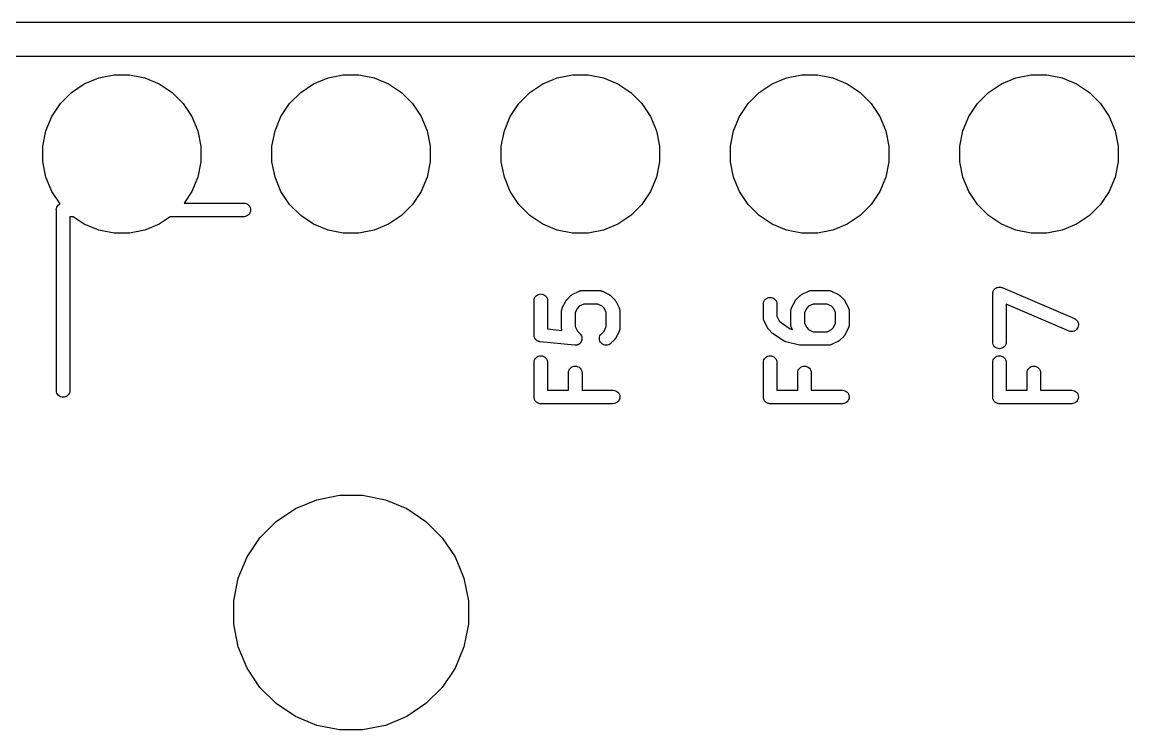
# Model space of a CAD drawing. Extents: x -0.6 to 16.4, y -5.6 to -1.9.
# Drawn here: x 0.2065 to 0.6892, y -3.7637 to -3.455 of the extents above; entities that cross this region are included whole.
import ezdxf

# ---------------------------------------------------------------- set-up
doc = ezdxf.new("R2010")
doc.units = 0
doc.header["$MEASUREMENT"] = 0
doc.layers.add('BLACK', color=7, linetype='CONTINUOUS')

msp = doc.modelspace()

# ---------------------------------------------------------------- linework, layer by layer
at = {"layer": 'BLACK', "linetype": 'CONTINUOUS'}
for p, q in [((-0.199632, -3.455), (1.09963, -3.455)), ((1.0925, -3.47), (-0.1925, -3.47)), ((0.233658, -3.48193), (0.239937, -3.47933)), ((0.239937, -3.47933), (0.246602, -3.478)), ((0.246602, -3.478), (0.253398, -3.478)), ((0.253398, -3.478), (0.260063, -3.47933)), ((0.260063, -3.47933), (0.266342, -3.48193)), ((0.333658, -3.48193), (0.339937, -3.47933)), ((0.339937, -3.47933), (0.346602, -3.478)), ((0.346602, -3.478), (0.353398, -3.478)), ((0.353398, -3.478), (0.360063, -3.47933)), ((0.360063, -3.47933), (0.366342, -3.48193)), ((0.433658, -3.48193), (0.439937, -3.47933)), ((0.439937, -3.47933), (0.446602, -3.478)), ((0.446602, -3.478), (0.453398, -3.478)), ((0.453398, -3.478), (0.460063, -3.47933)), ((0.460063, -3.47933), (0.466342, -3.48193)), ((0.533658, -3.48193), (0.539937, -3.47933)), ((0.539937, -3.47933), (0.546602, -3.478)), ((0.546602, -3.478), (0.553398, -3.478)), ((0.553398, -3.478), (0.560063, -3.47933)), ((0.560063, -3.47933), (0.566342, -3.48193)), ((0.633658, -3.48193), (0.639937, -3.47933)), ((0.639937, -3.47933), (0.646602, -3.478)), ((0.646602, -3.478), (0.653398, -3.478)), ((0.653398, -3.478), (0.660063, -3.47933)), ((0.660063, -3.47933), (0.666342, -3.48193)), ((0.228008, -3.4857), (0.233658, -3.48193)), ((0.266342, -3.48193), (0.271992, -3.4857)), ((0.328008, -3.4857), (0.333658, -3.48193)), ((0.366342, -3.48193), (0.371992, -3.4857)), ((0.428008, -3.4857), (0.433658, -3.48193)), ((0.466342, -3.48193), (0.471992, -3.4857)), ((0.528008, -3.4857), (0.533658, -3.48193)), ((0.566342, -3.48193), (0.571992, -3.4857)), ((0.628008, -3.4857), (0.633658, -3.48193)), ((0.666342, -3.48193), (0.671992, -3.4857)), ((0.223202, -3.49051), (0.228008, -3.4857)), ((0.271992, -3.4857), (0.276798, -3.49051)), ((0.323202, -3.49051), (0.328008, -3.4857)), ((0.371992, -3.4857), (0.376798, -3.49051)), ((0.423202, -3.49051), (0.428008, -3.4857)), ((0.471992, -3.4857), (0.476798, -3.49051)), ((0.523202, -3.49051), (0.528008, -3.4857)), ((0.571992, -3.4857), (0.576798, -3.49051)), ((0.623202, -3.49051), (0.628008, -3.4857)), ((0.671992, -3.4857), (0.676798, -3.49051)), ((0.219426, -3.49616), (0.223202, -3.49051)), ((0.276798, -3.49051), (0.280574, -3.49616)), ((0.319426, -3.49616), (0.323202, -3.49051)), ((0.376798, -3.49051), (0.380574, -3.49616)), ((0.419426, -3.49616), (0.423202, -3.49051)), ((0.476798, -3.49051), (0.480574, -3.49616)), ((0.519426, -3.49616), (0.523202, -3.49051)), ((0.576798, -3.49051), (0.580574, -3.49616)), ((0.619426, -3.49616), (0.623202, -3.49051)), ((0.676798, -3.49051), (0.680574, -3.49616)), ((0.216826, -3.50244), (0.219426, -3.49616)), ((0.280574, -3.49616), (0.283174, -3.50244)), ((0.316826, -3.50244), (0.319426, -3.49616)), ((0.380574, -3.49616), (0.383174, -3.50244)), ((0.416826, -3.50244), (0.419426, -3.49616)), ((0.480574, -3.49616), (0.483174, -3.50244)), ((0.516826, -3.50244), (0.519426, -3.49616)), ((0.580574, -3.49616), (0.583174, -3.50244)), ((0.616826, -3.50244), (0.619426, -3.49616)), ((0.680574, -3.49616), (0.683174, -3.50244)), ((0.2155, -3.5091), (0.216826, -3.50244)), ((0.283174, -3.50244), (0.2845, -3.5091)), ((0.3155, -3.5091), (0.316826, -3.50244)), ((0.383174, -3.50244), (0.3845, -3.5091)), ((0.4155, -3.5091), (0.416826, -3.50244)), ((0.483174, -3.50244), (0.4845, -3.5091)), ((0.5155, -3.5091), (0.516826, -3.50244)), ((0.583174, -3.50244), (0.5845, -3.5091)), ((0.6155, -3.5091), (0.616826, -3.50244)), ((0.683174, -3.50244), (0.6845, -3.5091)), ((0.2155, -3.5159), (0.2155, -3.5091)), ((0.2845, -3.5091), (0.2845, -3.5159)), ((0.3155, -3.5159), (0.3155, -3.5091)), ((0.3845, -3.5091), (0.3845, -3.5159)), ((0.4155, -3.5159), (0.4155, -3.5091)), ((0.4845, -3.5091), (0.4845, -3.5159)), ((0.5155, -3.5159), (0.5155, -3.5091)), ((0.5845, -3.5091), (0.5845, -3.5159)), ((0.6155, -3.5159), (0.6155, -3.5091)), ((0.6845, -3.5091), (0.6845, -3.5159)), ((0.216826, -3.52256), (0.2155, -3.5159)), ((0.2845, -3.5159), (0.283174, -3.52256)), ((0.316826, -3.52256), (0.3155, -3.5159)), ((0.3845, -3.5159), (0.383174, -3.52256)), ((0.416826, -3.52256), (0.4155, -3.5159)), ((0.4845, -3.5159), (0.483174, -3.52256)), ((0.516826, -3.52256), (0.5155, -3.5159)), ((0.5845, -3.5159), (0.583174, -3.52256)), ((0.616826, -3.52256), (0.6155, -3.5159)), ((0.6845, -3.5159), (0.683174, -3.52256)), ((0.219426, -3.52884), (0.216826, -3.52256)), ((0.283174, -3.52256), (0.280574, -3.52884)), ((0.319426, -3.52884), (0.316826, -3.52256)), ((0.383174, -3.52256), (0.380574, -3.52884)), ((0.419426, -3.52884), (0.416826, -3.52256)), ((0.483174, -3.52256), (0.480574, -3.52884)), ((0.519426, -3.52884), (0.516826, -3.52256)), ((0.583174, -3.52256), (0.580574, -3.52884)), ((0.619426, -3.52884), (0.616826, -3.52256)), ((0.683174, -3.52256), (0.680574, -3.52884)), ((0.223061, -3.53428), (0.219426, -3.52884)), ((0.280574, -3.52884), (0.277156, -3.53396)), ((0.323202, -3.53449), (0.319426, -3.52884)), ((0.380574, -3.52884), (0.376798, -3.53449)), ((0.423202, -3.53449), (0.419426, -3.52884)), ((0.480574, -3.52884), (0.476798, -3.53449)), ((0.523202, -3.53449), (0.519426, -3.52884)), ((0.580574, -3.52884), (0.576798, -3.53449)), ((0.623202, -3.53449), (0.619426, -3.52884)), ((0.680574, -3.52884), (0.676798, -3.53449)), ((0.221442, -3.53691), (0.221499, -3.53633)), ((0.221457, -3.53705), (0.221442, -3.53691)), ((0.221457, -3.61579), (0.221457, -3.53705)), ((0.221499, -3.53633), (0.221668, -3.53577)), ((0.221668, -3.53577), (0.221942, -3.53526)), ((0.221942, -3.53526), (0.222311, -3.53481)), ((0.222311, -3.53481), (0.222761, -3.53444)), ((0.222761, -3.53444), (0.223061, -3.53428)), ((0.277156, -3.53396), (0.303294, -3.53396)), ((0.303294, -3.53396), (0.303728, -3.534)), ((0.303728, -3.534), (0.304285, -3.53417)), ((0.304285, -3.53417), (0.304798, -3.53444)), ((0.304798, -3.53444), (0.305248, -3.53481)), ((0.305248, -3.53481), (0.305617, -3.53526)), ((0.305617, -3.53526), (0.305891, -3.53577)), ((0.305891, -3.53577), (0.30606, -3.53633)), ((0.30606, -3.53749), (0.305891, -3.53804)), ((0.30606, -3.53633), (0.306117, -3.53691)), ((0.306117, -3.53691), (0.30606, -3.53749)), ((0.328008, -3.5393), (0.323202, -3.53449)), ((0.376798, -3.53449), (0.371992, -3.5393)), ((0.428008, -3.5393), (0.423202, -3.53449)), ((0.476798, -3.53449), (0.471992, -3.5393)), ((0.528008, -3.5393), (0.523202, -3.53449)), ((0.576798, -3.53449), (0.571992, -3.5393)), ((0.628008, -3.5393), (0.623202, -3.53449)), ((0.676798, -3.53449), (0.671992, -3.5393)), ((0.228852, -3.53986), (0.227362, -3.53986)), ((0.227362, -3.53986), (0.227362, -3.61579)), ((0.233658, -3.54307), (0.228852, -3.53986)), ((0.271148, -3.53986), (0.266342, -3.54307)), ((0.303294, -3.53986), (0.271148, -3.53986)), ((0.303728, -3.53982), (0.303294, -3.53986)), ((0.304285, -3.53965), (0.303728, -3.53982)), ((0.304798, -3.53938), (0.304285, -3.53965)), ((0.305248, -3.53901), (0.304798, -3.53938)), ((0.305617, -3.53856), (0.305248, -3.53901)), ((0.305891, -3.53804), (0.305617, -3.53856)), ((0.333658, -3.54307), (0.328008, -3.5393)), ((0.371992, -3.5393), (0.366342, -3.54307)), ((0.433658, -3.54307), (0.428008, -3.5393)), ((0.471992, -3.5393), (0.466342, -3.54307)), ((0.533658, -3.54307), (0.528008, -3.5393)), ((0.571992, -3.5393), (0.566342, -3.54307)), ((0.633658, -3.54307), (0.628008, -3.5393)), ((0.671992, -3.5393), (0.666342, -3.54307)), ((0.239937, -3.54567), (0.233658, -3.54307)), ((0.246602, -3.547), (0.239937, -3.54567)), ((0.253398, -3.547), (0.246602, -3.547)), ((0.260063, -3.54567), (0.253398, -3.547)), ((0.266342, -3.54307), (0.260063, -3.54567)), ((0.339937, -3.54567), (0.333658, -3.54307)), ((0.346602, -3.547), (0.339937, -3.54567)), ((0.353398, -3.547), (0.346602, -3.547)), ((0.360063, -3.54567), (0.353398, -3.547)), ((0.366342, -3.54307), (0.360063, -3.54567)), ((0.439937, -3.54567), (0.433658, -3.54307)), ((0.446602, -3.547), (0.439937, -3.54567)), ((0.453398, -3.547), (0.446602, -3.547)), ((0.460063, -3.54567), (0.453398, -3.547)), ((0.466342, -3.54307), (0.460063, -3.54567)), ((0.539937, -3.54567), (0.533658, -3.54307)), ((0.546602, -3.547), (0.539937, -3.54567)), ((0.553398, -3.547), (0.546602, -3.547)), ((0.560063, -3.54567), (0.553398, -3.547)), ((0.566342, -3.54307), (0.560063, -3.54567)), ((0.639937, -3.54567), (0.633658, -3.54307)), ((0.646602, -3.547), (0.639937, -3.54567)), ((0.653398, -3.547), (0.646602, -3.547)), ((0.660063, -3.54567), (0.653398, -3.547)), ((0.666342, -3.54307), (0.660063, -3.54567)), ((0.630327, -3.57182), (0.630507, -3.57161)), ((0.630507, -3.57161), (0.630686, -3.57139)), ((0.630686, -3.57139), (0.630694, -3.57139)), ((0.630694, -3.57139), (0.630701, -3.57138)), ((0.630701, -3.57138), (0.630921, -3.5712)), ((0.630921, -3.5712), (0.631135, -3.57103)), ((0.631135, -3.57103), (0.631144, -3.57103)), ((0.631144, -3.57103), (0.631153, -3.57102)), ((0.631153, -3.57102), (0.631401, -3.57089)), ((0.631401, -3.57089), (0.631646, -3.57077)), ((0.631646, -3.57077), (0.631656, -3.57076)), ((0.631656, -3.57076), (0.631665, -3.57076)), ((0.631665, -3.57076), (0.63193, -3.57068)), ((0.63193, -3.57068), (0.632199, -3.5706)), ((0.632199, -3.5706), (0.632209, -3.5706)), ((0.632209, -3.5706), (0.632219, -3.5706)), ((0.632219, -3.5706), (0.632494, -3.57058)), ((0.632494, -3.57058), (0.632773, -3.57055)), ((0.632773, -3.57055), (0.632783, -3.57055)), ((0.632783, -3.57055), (0.632793, -3.57055)), ((0.632793, -3.57055), (0.633073, -3.57058)), ((0.633073, -3.57058), (0.633346, -3.57061)), ((0.633346, -3.57061), (0.633356, -3.57061)), ((0.633356, -3.57061), (0.633366, -3.57061)), ((0.633366, -3.57061), (0.633631, -3.5707)), ((0.633631, -3.5707), (0.633896, -3.57078)), ((0.633896, -3.57078), (0.633905, -3.57079)), ((0.633905, -3.57079), (0.633915, -3.57079)), ((0.633915, -3.57079), (0.665411, -3.58429)), ((0.429799, -3.5765), (0.4298, -3.57646)), ((0.429799, -3.5915), (0.429799, -3.5765)), ((0.4298, -3.57646), (0.429864, -3.57589)), ((0.429864, -3.57589), (0.430038, -3.57534)), ((0.430038, -3.57534), (0.430316, -3.57483)), ((0.430316, -3.57483), (0.430686, -3.57439)), ((0.430686, -3.57439), (0.431135, -3.57403)), ((0.431135, -3.57403), (0.431646, -3.57376)), ((0.431646, -3.57376), (0.432199, -3.5736)), ((0.432199, -3.5736), (0.432773, -3.57355)), ((0.432773, -3.57355), (0.433346, -3.57361)), ((0.433346, -3.57361), (0.433896, -3.57378)), ((0.433896, -3.57378), (0.434403, -3.57405)), ((0.434403, -3.57405), (0.434847, -3.57442)), ((0.434847, -3.57442), (0.435212, -3.57487)), ((0.435212, -3.57487), (0.435482, -3.57538)), ((0.435482, -3.57538), (0.435649, -3.57593)), ((0.435649, -3.57593), (0.435705, -3.5765)), ((0.435705, -3.5765), (0.435705, -3.58883)), ((0.443718, -3.57651), (0.443797, -3.57636)), ((0.443797, -3.57636), (0.443875, -3.57626)), ((0.443875, -3.57626), (0.443942, -3.57616)), ((0.443942, -3.57616), (0.444057, -3.57604)), ((0.444057, -3.57604), (0.444163, -3.57591)), ((0.444163, -3.57591), (0.445662, -3.57441)), ((0.445662, -3.57441), (0.445692, -3.57439)), ((0.445692, -3.57439), (0.445821, -3.57428)), ((0.445821, -3.57428), (0.445942, -3.57417)), ((0.445942, -3.57417), (0.446046, -3.5741)), ((0.446046, -3.5741), (0.446142, -3.57403)), ((0.446142, -3.57403), (0.446289, -3.57395)), ((0.446289, -3.57395), (0.44643, -3.57386)), ((0.44643, -3.57386), (0.449429, -3.57236)), ((0.449429, -3.57236), (0.449466, -3.57234)), ((0.449466, -3.57234), (0.449548, -3.57231)), ((0.449548, -3.57231), (0.449625, -3.57227)), ((0.449625, -3.57227), (0.449818, -3.57221)), ((0.449818, -3.57221), (0.450007, -3.57214)), ((0.450007, -3.57214), (0.450093, -3.57213)), ((0.450093, -3.57213), (0.450176, -3.57211)), ((0.450176, -3.57211), (0.450377, -3.57209)), ((0.450377, -3.57209), (0.450577, -3.57206)), ((0.450577, -3.57206), (0.450664, -3.57206)), ((0.450664, -3.57206), (0.45075, -3.57205)), ((0.45075, -3.57205), (0.458249, -3.57205)), ((0.458249, -3.57205), (0.45829, -3.57205)), ((0.45829, -3.57205), (0.458377, -3.57206)), ((0.458377, -3.57206), (0.458463, -3.57206)), ((0.458463, -3.57206), (0.458662, -3.57209)), ((0.458662, -3.57209), (0.458863, -3.57211)), ((0.458863, -3.57211), (0.458946, -3.57214)), ((0.458946, -3.57214), (0.459031, -3.57216)), ((0.459031, -3.57216), (0.45922, -3.57223)), ((0.45922, -3.57223), (0.459412, -3.57229)), ((0.459412, -3.57229), (0.459488, -3.57233)), ((0.459488, -3.57233), (0.459569, -3.57236)), ((0.459569, -3.57236), (0.462569, -3.57386)), ((0.462569, -3.57386), (0.462606, -3.57388)), ((0.462606, -3.57388), (0.462745, -3.57397)), ((0.462745, -3.57397), (0.462891, -3.57405)), ((0.462891, -3.57405), (0.462986, -3.57413)), ((0.462986, -3.57413), (0.463089, -3.57419)), ((0.463089, -3.57419), (0.463208, -3.57431)), ((0.463208, -3.57431), (0.463336, -3.57441)), ((0.463336, -3.57441), (0.464836, -3.57591)), ((0.464836, -3.57591), (0.464865, -3.57594)), ((0.464865, -3.57594), (0.464969, -3.57607)), ((0.464969, -3.57607), (0.465083, -3.57619)), ((0.465083, -3.57619), (0.465148, -3.5763)), ((0.465148, -3.5763), (0.465225, -3.57639)), ((0.465225, -3.57639), (0.465301, -3.57654)), ((0.530038, -3.57684), (0.530316, -3.57633)), ((0.530316, -3.57633), (0.530686, -3.57589)), ((0.530686, -3.57589), (0.531135, -3.57553)), ((0.531135, -3.57553), (0.531646, -3.57526)), ((0.531646, -3.57526), (0.532199, -3.5751)), ((0.532199, -3.5751), (0.532773, -3.57505)), ((0.532773, -3.57505), (0.533346, -3.57511)), ((0.533346, -3.57511), (0.533896, -3.57528)), ((0.533896, -3.57528), (0.534403, -3.57555)), ((0.534403, -3.57555), (0.534847, -3.57592)), ((0.534847, -3.57592), (0.535212, -3.57637)), ((0.535212, -3.57637), (0.535482, -3.57688)), ((0.543718, -3.57651), (0.543797, -3.57636)), ((0.543797, -3.57636), (0.543875, -3.57626)), ((0.543875, -3.57626), (0.543942, -3.57616)), ((0.543942, -3.57616), (0.544057, -3.57604)), ((0.544057, -3.57604), (0.544163, -3.57591)), ((0.544163, -3.57591), (0.545662, -3.57441)), ((0.545662, -3.57441), (0.545692, -3.57439)), ((0.545692, -3.57439), (0.545821, -3.57428)), ((0.545821, -3.57428), (0.545942, -3.57417)), ((0.545942, -3.57417), (0.546046, -3.5741)), ((0.546046, -3.5741), (0.546142, -3.57403)), ((0.546142, -3.57403), (0.546289, -3.57395)), ((0.546289, -3.57395), (0.54643, -3.57386)), ((0.54643, -3.57386), (0.549429, -3.57236)), ((0.549429, -3.57236), (0.549466, -3.57234)), ((0.549466, -3.57234), (0.549548, -3.57231)), ((0.549548, -3.57231), (0.549625, -3.57227)), ((0.549625, -3.57227), (0.549818, -3.57221)), ((0.549818, -3.57221), (0.550007, -3.57214)), ((0.550007, -3.57214), (0.550093, -3.57213)), ((0.550093, -3.57213), (0.550176, -3.57211)), ((0.550176, -3.57211), (0.550377, -3.57209)), ((0.550377, -3.57209), (0.550577, -3.57206)), ((0.550577, -3.57206), (0.550664, -3.57206)), ((0.550664, -3.57206), (0.55075, -3.57205)), ((0.55075, -3.57205), (0.558249, -3.57205)), ((0.558249, -3.57205), (0.55829, -3.57205)), ((0.55829, -3.57205), (0.558377, -3.57206)), ((0.558377, -3.57206), (0.558463, -3.57206)), ((0.558463, -3.57206), (0.558662, -3.57209)), ((0.558662, -3.57209), (0.558863, -3.57211)), ((0.558863, -3.57211), (0.558946, -3.57214)), ((0.558946, -3.57214), (0.559031, -3.57216)), ((0.559031, -3.57216), (0.55922, -3.57223)), ((0.55922, -3.57223), (0.559412, -3.57229)), ((0.559412, -3.57229), (0.559488, -3.57233)), ((0.559488, -3.57233), (0.559569, -3.57236)), ((0.559569, -3.57236), (0.562569, -3.57386)), ((0.562569, -3.57386), (0.562606, -3.57388)), ((0.562606, -3.57388), (0.562745, -3.57397)), ((0.562745, -3.57397), (0.562891, -3.57405)), ((0.562891, -3.57405), (0.562986, -3.57413)), ((0.562986, -3.57413), (0.563089, -3.57419)), ((0.563089, -3.57419), (0.563208, -3.57431)), ((0.563208, -3.57431), (0.563336, -3.57441)), ((0.563336, -3.57441), (0.564836, -3.57591)), ((0.564836, -3.57591), (0.564865, -3.57594)), ((0.564865, -3.57594), (0.564969, -3.57607)), ((0.564969, -3.57607), (0.565083, -3.57619)), ((0.565083, -3.57619), (0.565148, -3.5763)), ((0.565148, -3.5763), (0.565225, -3.57639)), ((0.565225, -3.57639), (0.565301, -3.57654)), ((0.629799, -3.5735), (0.6298, -3.57346)), ((0.629799, -3.5945), (0.629799, -3.5735)), ((0.6298, -3.57344), (0.629833, -3.57316)), ((0.629801, -3.57345), (0.6298, -3.57344)), ((0.6298, -3.57346), (0.629801, -3.57345)), ((0.629833, -3.57316), (0.629864, -3.57289)), ((0.629864, -3.57289), (0.629867, -3.57288)), ((0.629867, -3.57288), (0.629868, -3.57287)), ((0.629868, -3.57287), (0.629955, -3.5726)), ((0.629955, -3.5726), (0.630038, -3.57234)), ((0.630038, -3.57234), (0.630043, -3.57233)), ((0.630043, -3.57233), (0.630046, -3.57232)), ((0.630046, -3.57232), (0.630181, -3.57208)), ((0.630181, -3.57208), (0.630316, -3.57183)), ((0.630316, -3.57183), (0.630322, -3.57183)), ((0.630322, -3.57183), (0.630327, -3.57182)), ((0.441798, -3.58096), (0.441808, -3.58087)), ((0.441798, -3.581), (0.441798, -3.58096)), ((0.441798, -3.5885), (0.441798, -3.581)), ((0.441806, -3.58079), (0.44184, -3.58059)), ((0.441808, -3.58087), (0.441806, -3.58079)), ((0.44184, -3.58059), (0.441862, -3.58039)), ((0.441862, -3.58039), (0.441889, -3.58031)), ((0.441889, -3.58031), (0.441903, -3.58022)), ((0.441903, -3.58022), (0.441976, -3.58003)), ((0.441976, -3.58003), (0.442037, -3.57984)), ((0.442037, -3.57984), (0.442079, -3.57976)), ((0.442079, -3.57976), (0.44211, -3.57968)), ((0.44211, -3.57968), (0.443609, -3.57668)), ((0.443609, -3.57668), (0.443628, -3.57665)), ((0.443628, -3.57665), (0.443718, -3.57651)), ((0.448677, -3.57975), (0.447703, -3.5817)), ((0.449499, -3.57893), (0.448677, -3.57975)), ((0.451447, -3.57796), (0.449499, -3.57893)), ((0.457552, -3.57796), (0.451447, -3.57796)), ((0.459499, -3.57893), (0.457552, -3.57796)), ((0.460322, -3.57975), (0.459499, -3.57893)), ((0.461295, -3.5817), (0.460322, -3.57975)), ((0.465301, -3.57654), (0.465389, -3.57668)), ((0.465389, -3.57668), (0.466889, -3.57968)), ((0.466889, -3.57968), (0.466907, -3.57972)), ((0.466907, -3.57972), (0.466937, -3.5798)), ((0.466937, -3.5798), (0.466978, -3.57988)), ((0.466978, -3.57988), (0.467036, -3.58007)), ((0.467036, -3.58007), (0.467106, -3.58026)), ((0.467106, -3.58026), (0.46712, -3.58035)), ((0.46712, -3.58035), (0.467145, -3.58043)), ((0.467145, -3.58043), (0.467164, -3.58063)), ((0.467164, -3.58063), (0.467196, -3.58083)), ((0.467196, -3.58083), (0.467192, -3.58092)), ((0.467192, -3.58092), (0.467201, -3.581)), ((0.467201, -3.581), (0.467201, -3.5885)), ((0.529799, -3.578), (0.5298, -3.57796)), ((0.529799, -3.584), (0.529799, -3.578)), ((0.5298, -3.57796), (0.529864, -3.57739)), ((0.529864, -3.57739), (0.530038, -3.57684)), ((0.535482, -3.57688), (0.535649, -3.57743)), ((0.535649, -3.57743), (0.535705, -3.578)), ((0.535705, -3.578), (0.535705, -3.5833)), ((0.541798, -3.58096), (0.541808, -3.58087)), ((0.541798, -3.581), (0.541798, -3.58096)), ((0.541798, -3.587), (0.541798, -3.581)), ((0.541806, -3.58079), (0.54184, -3.58059)), ((0.541808, -3.58087), (0.541806, -3.58079)), ((0.54184, -3.58059), (0.541862, -3.58039)), ((0.541862, -3.58039), (0.541889, -3.58031)), ((0.541889, -3.58031), (0.541903, -3.58022)), ((0.541903, -3.58022), (0.541976, -3.58003)), ((0.541976, -3.58003), (0.542037, -3.57984)), ((0.542037, -3.57984), (0.542079, -3.57976)), ((0.542079, -3.57976), (0.54211, -3.57968)), ((0.54211, -3.57968), (0.543609, -3.57668)), ((0.543609, -3.57668), (0.543628, -3.57665)), ((0.543628, -3.57665), (0.543718, -3.57651)), ((0.548677, -3.57975), (0.547703, -3.5817)), ((0.549499, -3.57893), (0.548677, -3.57975)), ((0.551447, -3.57796), (0.549499, -3.57893)), ((0.557552, -3.57796), (0.551447, -3.57796)), ((0.559499, -3.57893), (0.557552, -3.57796)), ((0.560322, -3.57975), (0.559499, -3.57893)), ((0.561295, -3.5817), (0.560322, -3.57975)), ((0.565301, -3.57654), (0.565389, -3.57668)), ((0.565389, -3.57668), (0.566889, -3.57968)), ((0.566889, -3.57968), (0.566907, -3.57972)), ((0.566907, -3.57972), (0.566937, -3.5798)), ((0.566937, -3.5798), (0.566978, -3.57988)), ((0.566978, -3.57988), (0.567036, -3.58007)), ((0.567036, -3.58007), (0.567106, -3.58026)), ((0.567106, -3.58026), (0.56712, -3.58035)), ((0.56712, -3.58035), (0.567145, -3.58043)), ((0.567145, -3.58043), (0.567164, -3.58063)), ((0.567164, -3.58063), (0.567196, -3.58083)), ((0.567196, -3.58083), (0.567192, -3.58092)), ((0.567192, -3.58092), (0.567201, -3.581)), ((0.567201, -3.581), (0.567201, -3.587)), ((0.663085, -3.58972), (0.635705, -3.57798)), ((0.635705, -3.57798), (0.635705, -3.5945)), ((0.447703, -3.5817), (0.447703, -3.5878)), ((0.461295, -3.5878), (0.461295, -3.5817)), ((0.529808, -3.58409), (0.529799, -3.584)), ((0.529804, -3.58417), (0.529808, -3.58409)), ((0.529836, -3.58437), (0.529804, -3.58417)), ((0.529856, -3.58458), (0.529836, -3.58437)), ((0.529881, -3.58466), (0.529856, -3.58458)), ((0.529894, -3.58474), (0.529881, -3.58466)), ((0.529964, -3.58493), (0.529894, -3.58474)), ((0.530022, -3.58513), (0.529964, -3.58493)), ((0.530063, -3.5852), (0.530022, -3.58513)), ((0.530093, -3.58529), (0.530063, -3.5852)), ((0.530111, -3.58532), (0.530093, -3.58529)), ((0.531611, -3.58832), (0.530111, -3.58532)), ((0.535705, -3.5833), (0.536679, -3.58525)), ((0.536679, -3.58525), (0.537633, -3.58621)), ((0.547703, -3.5817), (0.547703, -3.5863)), ((0.561295, -3.5863), (0.561295, -3.5817)), ((0.665411, -3.58429), (0.665449, -3.5843)), ((0.665449, -3.5843), (0.66595, -3.58459)), ((0.66595, -3.58459), (0.666386, -3.58496)), ((0.666386, -3.58496), (0.666741, -3.58542)), ((0.666741, -3.58542), (0.667001, -3.58593)), ((0.667001, -3.58593), (0.667156, -3.58649)), ((0.435705, -3.58883), (0.441969, -3.58945)), ((0.441806, -3.58859), (0.441798, -3.5885)), ((0.441803, -3.58867), (0.441806, -3.58859)), ((0.441834, -3.58887), (0.441803, -3.58867)), ((0.441854, -3.58907), (0.441834, -3.58887)), ((0.441879, -3.58916), (0.441854, -3.58907)), ((0.441893, -3.58924), (0.441879, -3.58916)), ((0.441962, -3.58943), (0.441893, -3.58924)), ((0.441969, -3.58945), (0.441962, -3.58943)), ((0.447703, -3.5878), (0.448677, -3.58975)), ((0.448677, -3.58975), (0.449838, -3.59091)), ((0.449838, -3.59091), (0.449867, -3.59094)), ((0.449867, -3.59094), (0.449956, -3.59105)), ((0.458795, -3.59136), (0.459161, -3.59091)), ((0.459161, -3.59091), (0.460322, -3.58975)), ((0.460322, -3.58975), (0.461295, -3.5878)), ((0.466889, -3.58982), (0.465389, -3.59282)), ((0.46692, -3.58974), (0.466889, -3.58982)), ((0.466962, -3.58966), (0.46692, -3.58974)), ((0.467023, -3.58947), (0.466962, -3.58966)), ((0.467095, -3.58928), (0.467023, -3.58947)), ((0.46711, -3.5892), (0.467095, -3.58928)), ((0.467136, -3.58912), (0.46711, -3.5892)), ((0.467159, -3.58891), (0.467136, -3.58912)), ((0.467193, -3.58872), (0.467159, -3.58891)), ((0.467201, -3.58854), (0.467191, -3.58863)), ((0.467191, -3.58863), (0.467193, -3.58872)), ((0.467201, -3.5885), (0.467201, -3.58854)), ((0.531699, -3.58846), (0.531611, -3.58832)), ((0.531776, -3.58861), (0.531699, -3.58846)), ((0.531852, -3.58871), (0.531776, -3.58861)), ((0.531918, -3.58881), (0.531852, -3.58871)), ((0.532032, -3.58893), (0.531918, -3.58881)), ((0.532135, -3.58906), (0.532032, -3.58893)), ((0.532164, -3.58909), (0.532135, -3.58906)), ((0.533664, -3.59059), (0.532164, -3.58909)), ((0.533873, -3.59076), (0.533664, -3.59059)), ((0.53408, -3.59093), (0.533873, -3.59076)), ((0.534109, -3.59095), (0.53408, -3.59093)), ((0.534114, -3.59096), (0.534109, -3.59095)), ((0.534109, -3.59095), (0.534109, -3.59095)), ((0.534109, -3.59095), (0.534109, -3.59095)), ((0.538613, -3.59396), (0.534114, -3.59096)), ((0.537633, -3.58621), (0.541464, -3.58876)), ((0.541464, -3.58876), (0.542452, -3.58901)), ((0.541806, -3.58709), (0.541798, -3.587)), ((0.541803, -3.58717), (0.541806, -3.58709)), ((0.541834, -3.58737), (0.541803, -3.58717)), ((0.541854, -3.58757), (0.541834, -3.58737)), ((0.541879, -3.58766), (0.541854, -3.58757)), ((0.541893, -3.58774), (0.541879, -3.58766)), ((0.541962, -3.58793), (0.541893, -3.58774)), ((0.542021, -3.58813), (0.541962, -3.58793)), ((0.542061, -3.5882), (0.542021, -3.58813)), ((0.542091, -3.58828), (0.542061, -3.5882)), ((0.54211, -3.58832), (0.542091, -3.58828)), ((0.542452, -3.58901), (0.54211, -3.58832)), ((0.547703, -3.5863), (0.548677, -3.58825)), ((0.548677, -3.58825), (0.549499, -3.58907)), ((0.549499, -3.58907), (0.551447, -3.59005)), ((0.551447, -3.59005), (0.557552, -3.59005)), ((0.557552, -3.59005), (0.559499, -3.58907)), ((0.559499, -3.58907), (0.560322, -3.58825)), ((0.560322, -3.58825), (0.561295, -3.5863)), ((0.566889, -3.58832), (0.565389, -3.59132)), ((0.56692, -3.58824), (0.566889, -3.58832)), ((0.566962, -3.58816), (0.56692, -3.58824)), ((0.567023, -3.58797), (0.566962, -3.58816)), ((0.567095, -3.58778), (0.567023, -3.58797)), ((0.56711, -3.5877), (0.567095, -3.58778)), ((0.567136, -3.58762), (0.56711, -3.5877)), ((0.567159, -3.58741), (0.567136, -3.58762)), ((0.567193, -3.58722), (0.567159, -3.58741)), ((0.567201, -3.58704), (0.567191, -3.58713)), ((0.567191, -3.58713), (0.567193, -3.58722)), ((0.567201, -3.587), (0.567201, -3.58704)), ((0.663634, -3.58989), (0.663085, -3.58972)), ((0.664207, -3.58995), (0.663634, -3.58989)), ((0.664781, -3.58991), (0.664207, -3.58995)), ((0.665335, -3.58975), (0.664781, -3.58991)), ((0.665848, -3.58948), (0.665335, -3.58975)), ((0.666299, -3.58913), (0.665848, -3.58948)), ((0.666673, -3.58869), (0.666299, -3.58913)), ((0.666954, -3.58818), (0.666673, -3.58869)), ((0.667132, -3.58764), (0.666954, -3.58818)), ((0.6672, -3.58706), (0.667132, -3.58764)), ((0.667156, -3.58649), (0.6672, -3.58706)), ((0.429812, -3.59163), (0.429799, -3.5915)), ((0.429811, -3.59176), (0.429812, -3.59163)), ((0.42984, -3.59192), (0.429811, -3.59176)), ((0.429856, -3.59207), (0.42984, -3.59192)), ((0.429894, -3.5922), (0.429856, -3.59207)), ((0.429918, -3.59233), (0.429894, -3.5922)), ((0.429977, -3.59247), (0.429918, -3.59233)), ((0.430022, -3.59263), (0.429977, -3.59247)), ((0.430084, -3.59274), (0.430022, -3.59263)), ((0.430133, -3.59286), (0.430084, -3.59274)), ((0.430219, -3.593), (0.430133, -3.59286)), ((0.430293, -3.59313), (0.430219, -3.593)), ((0.430376, -3.59324), (0.430293, -3.59313)), ((0.430447, -3.59335), (0.430376, -3.59324)), ((0.430557, -3.59346), (0.430447, -3.59335)), ((0.430657, -3.59358), (0.430557, -3.59346)), ((0.430758, -3.59367), (0.430657, -3.59358)), ((0.43085, -3.59376), (0.430758, -3.59367)), ((0.43098, -3.59385), (0.43085, -3.59376)), ((0.431101, -3.59395), (0.43098, -3.59385)), ((0.431216, -3.59401), (0.431101, -3.59395)), ((0.431325, -3.59409), (0.431216, -3.59401)), ((0.431469, -3.59415), (0.431325, -3.59409)), ((0.431608, -3.59422), (0.431469, -3.59415)), ((0.431734, -3.59426), (0.431608, -3.59422)), ((0.431854, -3.59431), (0.431734, -3.59426)), ((0.432008, -3.59435), (0.431854, -3.59431)), ((0.432158, -3.59439), (0.432008, -3.59435)), ((0.432289, -3.59441), (0.432158, -3.59439)), ((0.432417, -3.59443), (0.432289, -3.59441)), ((0.432458, -3.59444), (0.432417, -3.59443)), ((0.447456, -3.59594), (0.432458, -3.59444)), ((0.44873, -3.59577), (0.448598, -3.59583)), ((0.448866, -3.59573), (0.44873, -3.59577)), ((0.448996, -3.59567), (0.448866, -3.59573)), ((0.449131, -3.59561), (0.448996, -3.59567)), ((0.44925, -3.59553), (0.449131, -3.59561)), ((0.449376, -3.59547), (0.44925, -3.59553)), ((0.44949, -3.59537), (0.449376, -3.59547)), ((0.449612, -3.59529), (0.44949, -3.59537)), ((0.449713, -3.59519), (0.449612, -3.59529)), ((0.449824, -3.5951), (0.449713, -3.59519)), ((0.449917, -3.59499), (0.449824, -3.5951)), ((0.450022, -3.59489), (0.449917, -3.59499)), ((0.449956, -3.59105), (0.450055, -3.59115)), ((0.450101, -3.59477), (0.450022, -3.59489)), ((0.450055, -3.59115), (0.450135, -3.59128)), ((0.450192, -3.59466), (0.450101, -3.59477)), ((0.450135, -3.59128), (0.450227, -3.59139)), ((0.450263, -3.59453), (0.450192, -3.59466)), ((0.450227, -3.59139), (0.450292, -3.59152)), ((0.450345, -3.59441), (0.450263, -3.59453)), ((0.450292, -3.59152), (0.45037, -3.59164)), ((0.4504, -3.59428), (0.450345, -3.59441)), ((0.45037, -3.59164), (0.450424, -3.59177)), ((0.450468, -3.59415), (0.4504, -3.59428)), ((0.450424, -3.59177), (0.450492, -3.5919)), ((0.450512, -3.59401), (0.450468, -3.59415)), ((0.450492, -3.5919), (0.450532, -3.59204)), ((0.450569, -3.59388), (0.450512, -3.59401)), ((0.450532, -3.59204), (0.450584, -3.59217)), ((0.450598, -3.59374), (0.450569, -3.59388)), ((0.450584, -3.59217), (0.450612, -3.59232)), ((0.450641, -3.5936), (0.450598, -3.59374)), ((0.450612, -3.59232), (0.450653, -3.59246)), ((0.450656, -3.59346), (0.450641, -3.5936)), ((0.450653, -3.59246), (0.450665, -3.5926)), ((0.450686, -3.59331), (0.450656, -3.59346)), ((0.450665, -3.5926), (0.450691, -3.59274)), ((0.450688, -3.59317), (0.450686, -3.59331)), ((0.450703, -3.59303), (0.450688, -3.59317)), ((0.450691, -3.59274), (0.45069, -3.59289)), ((0.45069, -3.59289), (0.450703, -3.59303)), ((0.458296, -3.59299), (0.458354, -3.59242)), ((0.45835, -3.59356), (0.458296, -3.59299)), ((0.458515, -3.59412), (0.45835, -3.59356)), ((0.458354, -3.59242), (0.458523, -3.59187)), ((0.458783, -3.59463), (0.458515, -3.59412)), ((0.458523, -3.59187), (0.458795, -3.59136)), ((0.459146, -3.59507), (0.458783, -3.59463)), ((0.459589, -3.59544), (0.459146, -3.59507)), ((0.460095, -3.59572), (0.459589, -3.59544)), ((0.460645, -3.59589), (0.460095, -3.59572)), ((0.462345, -3.59574), (0.461792, -3.5959)), ((0.462857, -3.59548), (0.462345, -3.59574)), ((0.463307, -3.59512), (0.462857, -3.59548)), ((0.463336, -3.59509), (0.463307, -3.59512)), ((0.464836, -3.59359), (0.463336, -3.59509)), ((0.464942, -3.59346), (0.464836, -3.59359)), ((0.465057, -3.59334), (0.464942, -3.59346)), ((0.465124, -3.59324), (0.465057, -3.59334)), ((0.465202, -3.59314), (0.465124, -3.59324)), ((0.46528, -3.593), (0.465202, -3.59314)), ((0.465371, -3.59286), (0.46528, -3.593)), ((0.465389, -3.59282), (0.465371, -3.59286)), ((0.538787, -3.59405), (0.538613, -3.59396)), ((0.538955, -3.59415), (0.538787, -3.59405)), ((0.539041, -3.59419), (0.538955, -3.59415)), ((0.539122, -3.59423), (0.539041, -3.59419)), ((0.53931, -3.59429), (0.539122, -3.59423)), ((0.539495, -3.59436), (0.53931, -3.59429)), ((0.539535, -3.59437), (0.539495, -3.59436)), ((0.545534, -3.59587), (0.539535, -3.59437)), ((0.559181, -3.59579), (0.558991, -3.59586)), ((0.559374, -3.59573), (0.559181, -3.59579)), ((0.559451, -3.59569), (0.559374, -3.59573)), ((0.559532, -3.59566), (0.559451, -3.59569)), ((0.559569, -3.59564), (0.559532, -3.59566)), ((0.562569, -3.59414), (0.559569, -3.59564)), ((0.56271, -3.59405), (0.562569, -3.59414)), ((0.562857, -3.59398), (0.56271, -3.59405)), ((0.562953, -3.5939), (0.562857, -3.59398)), ((0.563057, -3.59383), (0.562953, -3.5939)), ((0.563178, -3.59372), (0.563057, -3.59383)), ((0.563307, -3.59362), (0.563178, -3.59372)), ((0.563337, -3.59359), (0.563307, -3.59362)), ((0.564836, -3.59209), (0.563337, -3.59359)), ((0.564942, -3.59196), (0.564836, -3.59209)), ((0.565057, -3.59184), (0.564942, -3.59196)), ((0.565124, -3.59174), (0.565057, -3.59184)), ((0.565202, -3.59164), (0.565124, -3.59174)), ((0.56528, -3.5915), (0.565202, -3.59164)), ((0.565371, -3.59136), (0.56528, -3.5915)), ((0.565389, -3.59132), (0.565371, -3.59136)), ((0.629856, -3.59507), (0.629799, -3.5945)), ((0.630022, -3.59563), (0.629856, -3.59507)), ((0.630293, -3.59613), (0.630022, -3.59563)), ((0.635466, -3.59566), (0.635189, -3.59617)), ((0.63564, -3.59511), (0.635466, -3.59566)), ((0.635705, -3.59454), (0.63564, -3.59511)), ((0.635705, -3.5945), (0.635705, -3.59454)), ((0.431646, -3.60076), (0.432199, -3.6006)), ((0.432199, -3.6006), (0.432773, -3.60055)), ((0.432773, -3.60055), (0.433346, -3.60061)), ((0.433346, -3.60061), (0.433896, -3.60078)), ((0.447599, -3.59594), (0.447456, -3.59594)), ((0.44774, -3.59595), (0.447599, -3.59594)), ((0.447886, -3.59594), (0.44774, -3.59595)), ((0.448033, -3.59594), (0.447886, -3.59594)), ((0.448172, -3.59591), (0.448033, -3.59594)), ((0.448314, -3.5959), (0.448172, -3.59591)), ((0.448454, -3.59586), (0.448314, -3.5959)), ((0.448598, -3.59583), (0.448454, -3.59586)), ((0.461218, -3.59595), (0.460645, -3.59589)), ((0.461792, -3.5959), (0.461218, -3.59595)), ((0.531646, -3.60076), (0.532199, -3.6006)), ((0.532199, -3.6006), (0.532773, -3.60055)), ((0.532773, -3.60055), (0.533346, -3.60061)), ((0.533346, -3.60061), (0.533896, -3.60078)), ((0.545586, -3.59587), (0.545534, -3.59587)), ((0.545637, -3.59589), (0.545586, -3.59587)), ((0.54587, -3.59592), (0.545637, -3.59589)), ((0.546104, -3.59595), (0.54587, -3.59592)), ((0.546157, -3.59595), (0.546104, -3.59595)), ((0.546209, -3.59595), (0.546157, -3.59595)), ((0.54625, -3.59595), (0.546209, -3.59595)), ((0.558249, -3.59595), (0.54625, -3.59595)), ((0.558335, -3.59594), (0.558249, -3.59595)), ((0.558422, -3.59595), (0.558335, -3.59594)), ((0.558622, -3.59592), (0.558422, -3.59595)), ((0.558822, -3.5959), (0.558622, -3.59592)), ((0.558906, -3.59587), (0.558822, -3.5959)), ((0.558991, -3.59586), (0.558906, -3.59587)), ((0.630657, -3.59658), (0.630293, -3.59613)), ((0.631101, -3.59695), (0.630657, -3.59658)), ((0.631608, -3.59722), (0.631101, -3.59695)), ((0.632158, -3.59739), (0.631608, -3.59722)), ((0.631646, -3.60076), (0.632199, -3.6006)), ((0.632731, -3.59745), (0.632158, -3.59739)), ((0.632199, -3.6006), (0.632773, -3.60055)), ((0.633305, -3.5974), (0.632731, -3.59745)), ((0.632773, -3.60055), (0.633346, -3.60061)), ((0.633858, -3.59724), (0.633305, -3.5974)), ((0.633346, -3.60061), (0.633896, -3.60078)), ((0.634369, -3.59697), (0.633858, -3.59724)), ((0.634818, -3.59661), (0.634369, -3.59697)), ((0.635189, -3.59617), (0.634818, -3.59661)), ((0.429799, -3.6035), (0.4298, -3.60346)), ((0.429799, -3.6185), (0.429799, -3.6035)), ((0.4298, -3.60346), (0.429864, -3.60289)), ((0.429864, -3.60289), (0.430038, -3.60234)), ((0.430038, -3.60234), (0.430316, -3.60183)), ((0.430316, -3.60183), (0.430686, -3.60139)), ((0.430686, -3.60139), (0.431135, -3.60103)), ((0.431135, -3.60103), (0.431646, -3.60076)), ((0.433896, -3.60078), (0.434403, -3.60105)), ((0.434403, -3.60105), (0.434847, -3.60142)), ((0.434847, -3.60142), (0.435212, -3.60187)), ((0.435212, -3.60187), (0.435482, -3.60237)), ((0.435482, -3.60237), (0.435649, -3.60293)), ((0.435649, -3.60293), (0.435705, -3.6035)), ((0.435705, -3.6035), (0.435705, -3.61554)), ((0.446133, -3.60553), (0.446644, -3.60526)), ((0.446644, -3.60526), (0.447197, -3.6051)), ((0.447197, -3.6051), (0.447771, -3.60505)), ((0.447771, -3.60505), (0.448344, -3.60511)), ((0.448344, -3.60511), (0.448895, -3.60528)), ((0.448895, -3.60528), (0.449401, -3.60555)), ((0.529799, -3.6035), (0.5298, -3.60346)), ((0.529799, -3.6185), (0.529799, -3.6035)), ((0.5298, -3.60346), (0.529864, -3.60289)), ((0.529864, -3.60289), (0.530038, -3.60234)), ((0.530038, -3.60234), (0.530316, -3.60183)), ((0.530316, -3.60183), (0.530686, -3.60139)), ((0.530686, -3.60139), (0.531135, -3.60103)), ((0.531135, -3.60103), (0.531646, -3.60076)), ((0.533896, -3.60078), (0.534403, -3.60105)), ((0.534403, -3.60105), (0.534847, -3.60142)), ((0.534847, -3.60142), (0.535212, -3.60187)), ((0.535212, -3.60187), (0.535482, -3.60237)), ((0.535482, -3.60237), (0.535649, -3.60293)), ((0.535649, -3.60293), (0.535705, -3.6035)), ((0.535705, -3.6035), (0.535705, -3.61554)), ((0.546133, -3.60553), (0.546644, -3.60526)), ((0.546644, -3.60526), (0.547197, -3.6051)), ((0.547197, -3.6051), (0.547771, -3.60505)), ((0.547771, -3.60505), (0.548344, -3.60511)), ((0.548344, -3.60511), (0.548895, -3.60528)), ((0.548895, -3.60528), (0.549401, -3.60555)), ((0.629799, -3.6035), (0.6298, -3.60346)), ((0.629799, -3.6185), (0.629799, -3.6035)), ((0.6298, -3.60346), (0.629864, -3.60289)), ((0.629864, -3.60289), (0.630038, -3.60234)), ((0.630038, -3.60234), (0.630316, -3.60183)), ((0.630316, -3.60183), (0.630686, -3.60139)), ((0.630686, -3.60139), (0.631135, -3.60103)), ((0.631135, -3.60103), (0.631646, -3.60076)), ((0.633896, -3.60078), (0.634403, -3.60105)), ((0.634403, -3.60105), (0.634847, -3.60142)), ((0.634847, -3.60142), (0.635212, -3.60187)), ((0.635212, -3.60187), (0.635482, -3.60237)), ((0.635482, -3.60237), (0.635649, -3.60293)), ((0.635649, -3.60293), (0.635705, -3.6035)), ((0.635705, -3.6035), (0.635705, -3.61554)), ((0.646133, -3.60553), (0.646644, -3.60526)), ((0.646644, -3.60526), (0.647197, -3.6051)), ((0.647197, -3.6051), (0.647771, -3.60505)), ((0.647771, -3.60505), (0.648344, -3.60511)), ((0.648344, -3.60511), (0.648895, -3.60528)), ((0.648895, -3.60528), (0.649401, -3.60555)), ((0.444798, -3.60796), (0.444862, -3.60738)), ((0.444798, -3.608), (0.444798, -3.60796)), ((0.444798, -3.61554), (0.444798, -3.608)), ((0.444862, -3.60738), (0.445036, -3.60684)), ((0.445036, -3.60684), (0.445314, -3.60633)), ((0.445314, -3.60633), (0.445684, -3.60589)), ((0.445684, -3.60589), (0.446133, -3.60553)), ((0.449401, -3.60555), (0.449845, -3.60592)), ((0.449845, -3.60592), (0.45021, -3.60636)), ((0.45021, -3.60636), (0.45048, -3.60687)), ((0.45048, -3.60687), (0.450647, -3.60743)), ((0.450647, -3.60743), (0.450703, -3.608)), ((0.450703, -3.608), (0.450703, -3.61554)), ((0.544798, -3.60796), (0.544862, -3.60738)), ((0.544798, -3.608), (0.544798, -3.60796)), ((0.544798, -3.61554), (0.544798, -3.608)), ((0.544862, -3.60738), (0.545036, -3.60684)), ((0.545036, -3.60684), (0.545314, -3.60633)), ((0.545314, -3.60633), (0.545684, -3.60589)), ((0.545684, -3.60589), (0.546133, -3.60553)), ((0.549401, -3.60555), (0.549845, -3.60592)), ((0.549845, -3.60592), (0.55021, -3.60636)), ((0.55021, -3.60636), (0.55048, -3.60687)), ((0.55048, -3.60687), (0.550647, -3.60743)), ((0.550647, -3.60743), (0.550703, -3.608)), ((0.550703, -3.608), (0.550703, -3.61554)), ((0.644798, -3.60796), (0.644862, -3.60738)), ((0.644798, -3.608), (0.644798, -3.60796)), ((0.644798, -3.61554), (0.644798, -3.608)), ((0.644862, -3.60738), (0.645036, -3.60684)), ((0.645036, -3.60684), (0.645314, -3.60633)), ((0.645314, -3.60633), (0.645684, -3.60589)), ((0.645684, -3.60589), (0.646133, -3.60553)), ((0.649401, -3.60555), (0.649845, -3.60592)), ((0.649845, -3.60592), (0.65021, -3.60636)), ((0.65021, -3.60636), (0.65048, -3.60687)), ((0.65048, -3.60687), (0.650647, -3.60743)), ((0.650647, -3.60743), (0.650703, -3.608)), ((0.650703, -3.608), (0.650703, -3.61554)), ((0.221499, -3.61623), (0.221457, -3.61579)), ((0.221668, -3.61679), (0.221499, -3.61623)), ((0.221943, -3.6173), (0.221668, -3.61679)), ((0.222311, -3.61775), (0.221943, -3.6173)), ((0.222761, -3.61812), (0.222311, -3.61775)), ((0.223274, -3.61839), (0.222761, -3.61812)), ((0.223831, -3.61856), (0.223274, -3.61839)), ((0.224409, -3.61862), (0.223831, -3.61856)), ((0.224988, -3.61856), (0.224409, -3.61862)), ((0.225545, -3.61839), (0.224988, -3.61856)), ((0.226058, -3.61812), (0.225545, -3.61839)), ((0.226507, -3.61775), (0.226058, -3.61812)), ((0.226876, -3.6173), (0.226507, -3.61775)), ((0.227151, -3.61679), (0.226876, -3.6173)), ((0.227319, -3.61623), (0.227151, -3.61679)), ((0.227362, -3.61579), (0.227319, -3.61623)), ((0.429826, -3.61877), (0.429799, -3.6185)), ((0.429852, -3.61905), (0.429826, -3.61877)), ((0.429855, -3.61906), (0.429852, -3.61905)), ((0.429856, -3.61907), (0.429855, -3.61906)), ((0.429936, -3.61934), (0.429856, -3.61907)), ((0.430014, -3.6196), (0.429936, -3.61934)), ((0.430019, -3.61961), (0.430014, -3.6196)), ((0.430022, -3.61962), (0.430019, -3.61961)), ((0.430153, -3.61987), (0.430022, -3.61962)), ((0.430281, -3.62011), (0.430153, -3.61987)), ((0.435705, -3.61554), (0.444798, -3.61554)), ((0.450703, -3.61554), (0.464248, -3.61554)), ((0.464248, -3.61554), (0.464289, -3.61554)), ((0.464289, -3.61554), (0.464862, -3.61561)), ((0.464862, -3.61561), (0.465411, -3.61578)), ((0.465411, -3.61578), (0.465916, -3.61606)), ((0.465916, -3.61606), (0.466358, -3.61643)), ((0.466358, -3.61643), (0.466719, -3.61688)), ((0.46697, -3.61964), (0.466696, -3.62015)), ((0.466719, -3.61688), (0.466986, -3.61739)), ((0.467141, -3.61909), (0.46697, -3.61964)), ((0.466986, -3.61739), (0.467149, -3.61794)), ((0.467201, -3.61852), (0.467141, -3.61909)), ((0.467149, -3.61794), (0.467201, -3.61852)), ((0.529826, -3.61877), (0.529799, -3.6185)), ((0.529852, -3.61905), (0.529826, -3.61877)), ((0.529855, -3.61906), (0.529852, -3.61905)), ((0.529856, -3.61907), (0.529855, -3.61906)), ((0.529936, -3.61934), (0.529856, -3.61907)), ((0.530014, -3.6196), (0.529936, -3.61934)), ((0.530019, -3.61961), (0.530014, -3.6196)), ((0.530022, -3.61962), (0.530019, -3.61961)), ((0.530153, -3.61987), (0.530022, -3.61962)), ((0.530281, -3.62011), (0.530153, -3.61987)), ((0.535705, -3.61554), (0.544798, -3.61554)), ((0.550703, -3.61554), (0.564248, -3.61554)), ((0.564248, -3.61554), (0.564289, -3.61554)), ((0.564289, -3.61554), (0.564862, -3.61561)), ((0.564862, -3.61561), (0.565411, -3.61578)), ((0.565411, -3.61578), (0.565916, -3.61606)), ((0.565916, -3.61606), (0.566358, -3.61643)), ((0.566358, -3.61643), (0.566719, -3.61688)), ((0.56697, -3.61964), (0.566696, -3.62015)), ((0.566719, -3.61688), (0.566986, -3.61739)), ((0.567141, -3.61909), (0.56697, -3.61964)), ((0.566986, -3.61739), (0.567149, -3.61794)), ((0.567201, -3.61852), (0.567141, -3.61909)), ((0.567149, -3.61794), (0.567201, -3.61852)), ((0.629826, -3.61877), (0.629799, -3.6185)), ((0.629852, -3.61905), (0.629826, -3.61877)), ((0.629855, -3.61906), (0.629852, -3.61905)), ((0.629856, -3.61907), (0.629855, -3.61906)), ((0.629936, -3.61934), (0.629856, -3.61907)), ((0.630014, -3.6196), (0.629936, -3.61934)), ((0.630019, -3.61961), (0.630014, -3.6196)), ((0.630022, -3.61962), (0.630019, -3.61961)), ((0.630153, -3.61987), (0.630022, -3.61962)), ((0.630281, -3.62011), (0.630153, -3.61987)), ((0.635705, -3.61554), (0.644798, -3.61554)), ((0.650703, -3.61554), (0.664248, -3.61554)), ((0.664248, -3.61554), (0.664289, -3.61554)), ((0.664289, -3.61554), (0.664862, -3.61561)), ((0.664862, -3.61561), (0.665411, -3.61578)), ((0.665411, -3.61578), (0.665916, -3.61606)), ((0.665916, -3.61606), (0.666358, -3.61643)), ((0.666358, -3.61643), (0.666719, -3.61688)), ((0.66697, -3.61964), (0.666696, -3.62015)), ((0.666719, -3.61688), (0.666986, -3.61739)), ((0.667141, -3.61909), (0.66697, -3.61964)), ((0.666986, -3.61739), (0.667149, -3.61794)), ((0.667201, -3.61852), (0.667141, -3.61909)), ((0.667149, -3.61794), (0.667201, -3.61852)), ((0.430288, -3.62012), (0.430281, -3.62011)), ((0.430293, -3.62013), (0.430288, -3.62012)), ((0.43047, -3.62035), (0.430293, -3.62013)), ((0.430642, -3.62056), (0.43047, -3.62035)), ((0.43065, -3.62057), (0.430642, -3.62056)), ((0.430657, -3.62058), (0.43065, -3.62057)), ((0.43087, -3.62075), (0.430657, -3.62058)), ((0.431084, -3.62093), (0.43087, -3.62075)), ((0.431093, -3.62094), (0.431084, -3.62093)), ((0.431101, -3.62095), (0.431093, -3.62094)), ((0.431344, -3.62108), (0.431101, -3.62095)), ((0.431589, -3.62121), (0.431344, -3.62108)), ((0.431599, -3.62121), (0.431589, -3.62121)), ((0.431608, -3.62122), (0.431599, -3.62121)), ((0.431875, -3.6213), (0.431608, -3.62122)), ((0.432138, -3.62139), (0.431875, -3.6213)), ((0.432149, -3.62139), (0.432138, -3.62139)), ((0.432158, -3.62139), (0.432149, -3.62139)), ((0.432434, -3.62142), (0.432158, -3.62139)), ((0.432711, -3.62145), (0.432434, -3.62142)), ((0.432731, -3.62145), (0.432711, -3.62145)), ((0.432732, -3.62145), (0.432731, -3.62145)), ((0.432731, -3.62145), (0.432731, -3.62145)), ((0.432752, -3.62145), (0.432732, -3.62145)), ((0.464248, -3.62145), (0.432752, -3.62145)), ((0.464822, -3.62139), (0.464248, -3.62145)), ((0.465373, -3.62123), (0.464822, -3.62139)), ((0.465882, -3.62096), (0.465373, -3.62123)), ((0.466329, -3.62059), (0.465882, -3.62096)), ((0.466696, -3.62015), (0.466329, -3.62059)), ((0.530288, -3.62012), (0.530281, -3.62011)), ((0.530293, -3.62013), (0.530288, -3.62012)), ((0.53047, -3.62035), (0.530293, -3.62013)), ((0.530642, -3.62056), (0.53047, -3.62035)), ((0.53065, -3.62057), (0.530642, -3.62056)), ((0.530657, -3.62058), (0.53065, -3.62057)), ((0.53087, -3.62075), (0.530657, -3.62058)), ((0.531084, -3.62093), (0.53087, -3.62075)), ((0.531093, -3.62094), (0.531084, -3.62093)), ((0.531101, -3.62095), (0.531093, -3.62094)), ((0.531344, -3.62108), (0.531101, -3.62095)), ((0.531589, -3.62121), (0.531344, -3.62108)), ((0.531599, -3.62121), (0.531589, -3.62121)), ((0.531608, -3.62122), (0.531599, -3.62121)), ((0.531875, -3.6213), (0.531608, -3.62122)), ((0.532138, -3.62139), (0.531875, -3.6213)), ((0.532149, -3.62139), (0.532138, -3.62139)), ((0.532158, -3.62139), (0.532149, -3.62139)), ((0.532434, -3.62142), (0.532158, -3.62139)), ((0.532711, -3.62145), (0.532434, -3.62142)), ((0.532731, -3.62145), (0.532711, -3.62145)), ((0.532732, -3.62145), (0.532731, -3.62145)), ((0.532731, -3.62145), (0.532731, -3.62145)), ((0.532752, -3.62145), (0.532732, -3.62145)), ((0.564248, -3.62145), (0.532752, -3.62145)), ((0.564822, -3.62139), (0.564248, -3.62145)), ((0.565373, -3.62123), (0.564822, -3.62139)), ((0.565882, -3.62096), (0.565373, -3.62123)), ((0.566329, -3.62059), (0.565882, -3.62096)), ((0.566696, -3.62015), (0.566329, -3.62059)), ((0.630288, -3.62012), (0.630281, -3.62011)), ((0.630293, -3.62013), (0.630288, -3.62012)), ((0.63047, -3.62035), (0.630293, -3.62013)), ((0.630642, -3.62056), (0.63047, -3.62035)), ((0.63065, -3.62057), (0.630642, -3.62056)), ((0.630657, -3.62058), (0.63065, -3.62057)), ((0.63087, -3.62075), (0.630657, -3.62058)), ((0.631084, -3.62093), (0.63087, -3.62075)), ((0.631093, -3.62094), (0.631084, -3.62093)), ((0.631101, -3.62095), (0.631093, -3.62094)), ((0.631344, -3.62108), (0.631101, -3.62095)), ((0.631589, -3.62121), (0.631344, -3.62108)), ((0.631599, -3.62121), (0.631589, -3.62121)), ((0.631608, -3.62122), (0.631599, -3.62121)), ((0.631875, -3.6213), (0.631608, -3.62122)), ((0.632138, -3.62139), (0.631875, -3.6213)), ((0.632149, -3.62139), (0.632138, -3.62139)), ((0.632158, -3.62139), (0.632149, -3.62139)), ((0.632434, -3.62142), (0.632158, -3.62139)), ((0.632711, -3.62145), (0.632434, -3.62142)), ((0.632731, -3.62145), (0.632711, -3.62145)), ((0.632732, -3.62145), (0.632731, -3.62145)), ((0.632731, -3.62145), (0.632731, -3.62145)), ((0.632752, -3.62145), (0.632732, -3.62145)), ((0.664248, -3.62145), (0.632752, -3.62145)), ((0.664822, -3.62139), (0.664248, -3.62145)), ((0.665373, -3.62123), (0.664822, -3.62139)), ((0.665882, -3.62096), (0.665373, -3.62123)), ((0.666329, -3.62059), (0.665882, -3.62096)), ((0.666696, -3.62015), (0.666329, -3.62059)), ((0.325757, -3.66714), (0.335071, -3.66329)), ((0.335071, -3.66329), (0.344959, -3.66132)), ((0.344959, -3.66132), (0.355041, -3.66132)), ((0.355041, -3.66132), (0.364929, -3.66329)), ((0.364929, -3.66329), (0.374243, -3.66714)), ((0.317374, -3.67275), (0.325757, -3.66714)), ((0.374243, -3.66714), (0.382626, -3.67275)), ((0.310245, -3.67987), (0.317374, -3.67275)), ((0.382626, -3.67275), (0.389755, -3.67987)), ((0.304644, -3.68826), (0.310245, -3.67987)), ((0.389755, -3.67987), (0.395356, -3.68826)), ((0.300786, -3.69757), (0.304644, -3.68826)), ((0.395356, -3.68826), (0.399214, -3.69757)), ((0.298819, -3.70746), (0.300786, -3.69757)), ((0.399214, -3.69757), (0.401181, -3.70746)), ((0.298819, -3.71754), (0.298819, -3.70746)), ((0.401181, -3.70746), (0.401181, -3.71754)), ((0.300786, -3.72743), (0.298819, -3.71754)), ((0.401181, -3.71754), (0.399214, -3.72743)), ((0.304644, -3.73674), (0.300786, -3.72743)), ((0.399214, -3.72743), (0.395356, -3.73674)), ((0.310245, -3.74513), (0.304644, -3.73674)), ((0.395356, -3.73674), (0.389755, -3.74513)), ((0.317374, -3.75225), (0.310245, -3.74513)), ((0.389755, -3.74513), (0.382626, -3.75225)), ((0.325757, -3.75786), (0.317374, -3.75225)), ((0.382626, -3.75225), (0.374243, -3.75786)), ((0.335071, -3.76171), (0.325757, -3.75786)), ((0.374243, -3.75786), (0.364929, -3.76171)), ((0.344959, -3.76368), (0.335071, -3.76171)), ((0.355041, -3.76368), (0.344959, -3.76368)), ((0.364929, -3.76171), (0.355041, -3.76368))]:
    msp.add_line(p, q, dxfattribs=at)

doc.saveas('drawing.dxf')
